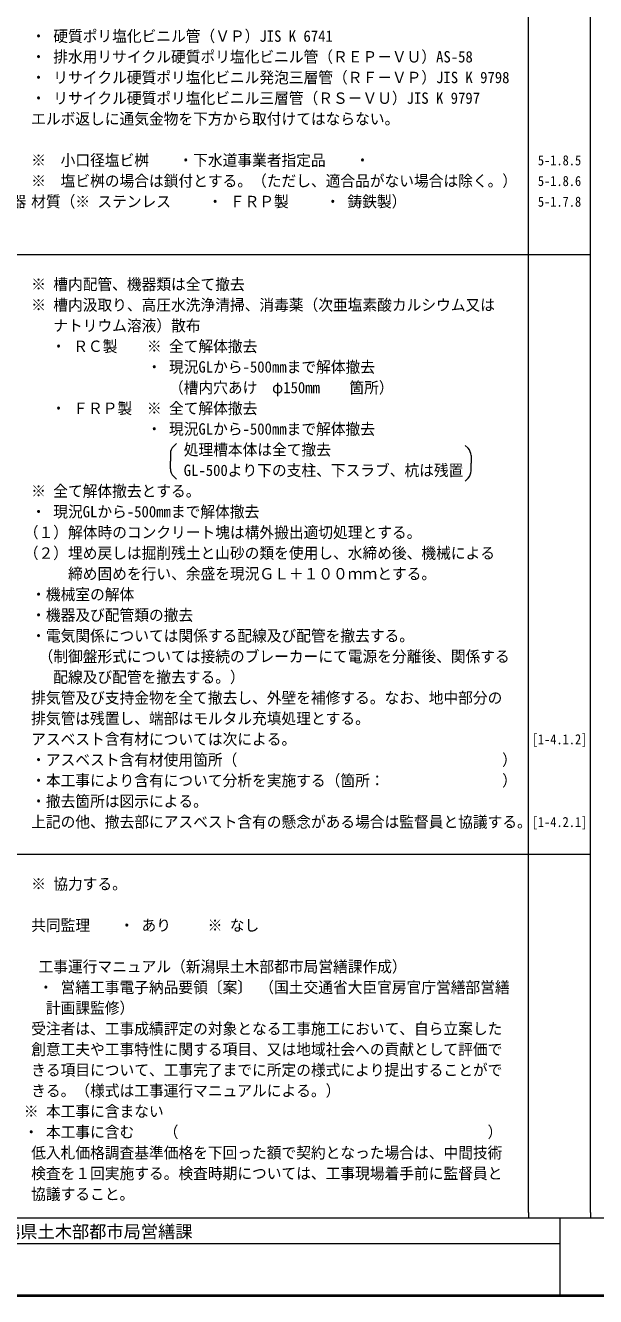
# Model space of a CAD drawing. Units: millimetres on the paper. Extents: x -399 to 402, y -274 to 280.
# Drawn here: x -162 to 3.6, y -274.4 to 94.4 of the extents above; entities that cross this region are included whole.
import ezdxf
from ezdxf.enums import TextEntityAlignment as Align

# ---------------------------------------------------------------- set-up
doc = ezdxf.new("R2010")
doc.units = ezdxf.units.MM
for name, color, linetype, lineweight in [('0-0', 7, 'Continuous', 9), ('0-1', 7, 'Continuous', 9), ('F-0_枠', 2, 'Continuous', 9)]:
    doc.layers.add(name, color=color, linetype=linetype, lineweight=lineweight)
doc.styles.add('ＭＳ ゴシック', font='')
doc.styles.get('ＭＳ ゴシック').set_extended_font_data('MS Gothic')

msp = doc.modelspace()

# ---------------------------------------------------------------- linework, layer by layer
at = {"layer": '0-0', "color": 2}
for p, q in [((-15.907, -250.047), (-15.907, 279.153)), ((-198.357, 27.906), (2.093, 27.906)), ((-198.357, -146.091), (2.093, -146.091)), ((-15.907, -250.047), (-15.907, -251.631)), ((2.093, -250.047), (2.093, -251.631)), ((-398.207, -251.631), (195.677, -251.631)), ((-6.708, -274.047), (-6.708, -251.631)), ((-183.457, -259.031), (-6.708, -259.031))]:
    msp.add_line(p, q, dxfattribs=at)
at = {"layer": '0-0'}
msp.add_line((393.792, -274.047), (-398.207, -274.047), dxfattribs=at)
at = {"layer": '0-1'}
for p, q in [((-118.986, -27.746), (-118.143, -26.902)), ((-33.457, -28.312), (-34.301, -27.469)), ((-119.865, -29.867), (-119.865, -32.085)), ((-119.865, -34.302), (-119.865, -32.085)), ((-32.579, -30.434), (-32.579, -32.651)), ((-32.579, -34.869), (-32.579, -32.651)), ((-118.986, -36.424), (-118.143, -37.267)), ((-33.457, -36.99), (-34.301, -37.834))]:
    msp.add_line(p, q, dxfattribs=at)
for centre, start, end in [((-116.865, -29.867), 135, 180), ((-35.579, -30.434), 0, 45), ((-116.865, -34.302), 180, 225), ((-35.579, -34.869), 315, 0)]:
    msp.add_arc(centre, 3, start, end, dxfattribs=at)
at = {"layer": 'F-0_枠'}
for p, q in [((2.093, -250.047), (2.093, 279.153)), ((402.393, -274.447), (-398.607, -274.447)), ((402.193, -274.247), (-398.407, -274.247)), ((401.993, -274.047), (-398.207, -274.047))]:
    msp.add_line(p, q, dxfattribs=at)

# ---------------------------------------------------------------- texts
at = {"layer": '0-0', "style": 'ＭＳ ゴシック'}
for s, height, width, p in [(' ・ 硬質ポリ塩化ビニル管（ＶＰ）JIS K 6741', 3.299, 0.95, (-162.427, 88.655)), (' ・ 排水用リサイクル硬質ポリ塩化ビニル管（ＲＥＰ－ＶＵ）AS-58', 3.299, 0.95, (-162.427, 82.655)), (' ・ リサイクル硬質ポリ塩化ビニル発泡三層管（ＲＦ－ＶＰ）JIS K 9798', 3.299, 0.95, (-162.427, 76.655)), (' ・ リサイクル硬質ポリ塩化ビニル三層管（ＲＳ－ＶＵ）JIS K 9797', 3.299, 0.95, (-162.427, 70.655)), (' エルボ返しに通気金物を下方から取付けてはならない。', 3.299, 0.95, (-162.427, 64.655)), (' ※\u3000小口径塩ビ桝\u3000\u3000・下水道事業者指定品\u3000\u3000・\u3000', 3.299, 0.95, (-162.427, 52.656)), ('5-1.8.5', 2.933, 0.9, (-13.182, 52.906)), (' ※\u3000塩ビ桝の場合は鎖付とする。（ただし、適合品がない場合は除く。）', 3.299, 0.95, (-162.427, 46.656)), ('5-1.8.6', 2.933, 0.9, (-13.182, 46.906)), (' 5.ｸﾞﾘｰｽ阻集器', 3.299, 0.95, (-191.627, 40.656)), (' 材質（※ ステンレス     ・ ＦＲＰ製     ・ 鋳鉄製）', 3.299, 0.95, (-162.427, 40.656)), ('5-1.7.8', 2.933, 0.9, (-13.182, 40.906)), (' ※ 槽内配管、機器類は全て撤去', 3.299, 0.95, (-162.427, 16.656)), (' ※ 槽内汲取り、高圧水洗浄清掃、消毒薬（次亜塩素酸カルシウム又は', 3.299, 0.95, (-162.427, 10.656)), ('\u3000\u3000ナトリウム溶液）散布', 3.299, 0.95, (-162.427, 4.656)), (' ・ ＲＣ製\u3000\u3000※ 全て解体撤去', 3.299, 0.95, (-156.617, -1.336)), ('\u3000\u3000\u3000\u3000\u3000\u3000\u3000・ 現況GLから-500mmまで解体撤去', 3.299, 0.95, (-156.617, -7.336)), ('\u3000\u3000\u3000\u3000\u3000\u3000\u3000 \u3000（槽内穴あけ\u3000φ150mm\u3000\u3000箇所）', 3.299, 0.95, (-156.617, -13.336)), (' ・ ＦＲＰ製\u3000※ 全て解体撤去', 3.299, 0.95, (-156.617, -19.335)), ('\u3000\u3000\u3000\u3000\u3000\u3000\u3000・ 現況GLから-500mmまで解体撤去', 3.299, 0.95, (-156.617, -25.335)), ('\u3000\u3000\u3000\u3000\u3000\u3000\u3000 \u3000\u3000処理槽本体は全て撤去', 3.299, 0.95, (-156.617, -31.335)), ('\u3000\u3000\u3000\u3000\u3000\u3000\u3000\u3000 \u3000GL-500より下の支柱、下スラブ、杭は残置', 3.299, 0.95, (-156.617, -37.335)), (' ※ 全て解体撤去とする。', 3.299, 0.95, (-162.427, -43.342)), (' ・ 現況GLから-500mmまで解体撤去', 3.299, 0.95, (-162.427, -49.342)), ('（１）解体時のコンクリート塊は構外搬出適切処理とする。', 3.299, 0.95, (-162.427, -55.342)), ('（２）埋め戻しは掘削残土と山砂の類を使用し、水締め後、機械による', 3.299, 0.95, (-162.427, -61.342)), ('\u3000\u3000\u3000締め固めを行い、余盛を現況ＧＬ＋１００ｍｍとする。', 3.299, 0.95, (-162.427, -67.342)), (' ・機械室の解体', 3.299, 0.95, (-162.427, -73.342)), (' ・機器及び配管類の撤去', 3.299, 0.95, (-162.427, -79.342)), (' ・電気関係については関係する配線及び配管を撤去する。', 3.299, 0.95, (-162.427, -85.341)), ('\u3000（制御盤形式については接続のブレーカーにて電源を分離後、関係する', 3.299, 0.95, (-162.427, -91.341)), ('\u3000\u3000配線及び配管を撤去する。）', 3.299, 0.95, (-162.427, -97.341)), (' 排気管及び支持金物を全て撤去し、外壁を補修する。なお、地中部分の', 3.299, 0.95, (-162.427, -103.341)), (' 排気管は残置し、端部はモルタル充填処理とする。', 3.299, 0.95, (-162.427, -109.341)), (' アスベスト含有材については次による。', 3.299, 0.95, (-162.427, -115.341)), ('[1-4.1.2]', 2.933, 0.9, (-14.982, -115.091)), (' ・アスベスト含有材使用箇所（\u3000\u3000\u3000\u3000\u3000\u3000\u3000\u3000\u3000          \u3000\u3000\u3000\u3000）', 3.299, 0.95, (-162.427, -121.341)), (' ・本工事により含有について分析を実施する（箇所：\u3000\u3000        \u3000\u3000）', 3.299, 0.95, (-162.427, -127.341)), (' ・撤去箇所は図示による。', 3.299, 0.95, (-162.427, -133.341)), (' 上記の他、撤去部にアスベスト含有の懸念がある場合は監督員と協議する。', 3.299, 0.95, (-162.427, -139.341)), ('[1-4.2.1]', 2.933, 0.9, (-14.982, -139.091)), (' ※ 協力する。', 3.299, 0.95, (-162.427, -157.34)), (' 共同監理    ・ あり     ※ なし', 3.299, 0.95, (-162.427, -169.34)), ('  工事運行マニュアル（新潟県土木部都市局営繕課作成）', 3.299, 0.95, (-162.427, -181.34)), ('  ・ 営繕工事電子納品要領〔案〕 （国土交通省大臣官房官庁営繕部営繕', 3.299, 0.95, (-162.427, -187.34)), ('   計画課監修）', 3.299, 0.95, (-162.427, -193.34)), (' 受注者は、工事成績評定の対象となる工事施工において、自ら立案した', 3.299, 0.95, (-162.427, -199.34)), (' 創意工夫や工事特性に関する項目、又は地域社会への貢献として評価で', 3.299, 0.95, (-162.427, -205.34)), (' きる項目について、工事完了までに所定の様式により提出することがで', 3.299, 0.95, (-162.427, -211.34)), (' きる。（様式は工事運行マニュアルによる。）', 3.299, 0.95, (-162.427, -217.34)), ('※ 本工事に含まない', 3.299, 0.95, (-162.427, -223.34)), ('・ 本工事に含む\u3000\u3000（\u3000\u3000\u3000\u3000\u3000\u3000\u3000\u3000\u3000\u3000\u3000\u3000\u3000\u3000\u3000\u3000\u3000\u3000\u3000\u3000\u3000）    ', 3.299, 0.95, (-162.427, -229.34)), (' 低入札価格調査基準価格を下回った額で契約となった場合は、中間技術', 3.299, 0.95, (-162.427, -235.339)), (' 検査を１回実施する。検査時期については、工事現場着手前に監督員と', 3.299, 0.95, (-162.427, -241.339)), (' 協議すること。', 3.299, 0.95, (-162.427, -247.339))]:
    msp.add_text(s, height=height, dxfattribs=dict(at, width=width)).set_placement(p, align=Align.BOTTOM_LEFT)
at = {"layer": '0-0', "color": 3, "style": 'ＭＳ ゴシック'}
msp.add_text('新潟県土木部都市局営繕課', height=3.666, dxfattribs=at).set_placement((-173.457, -258.531), align=Align.BOTTOM_LEFT)

doc.saveas('drawing.dxf')
